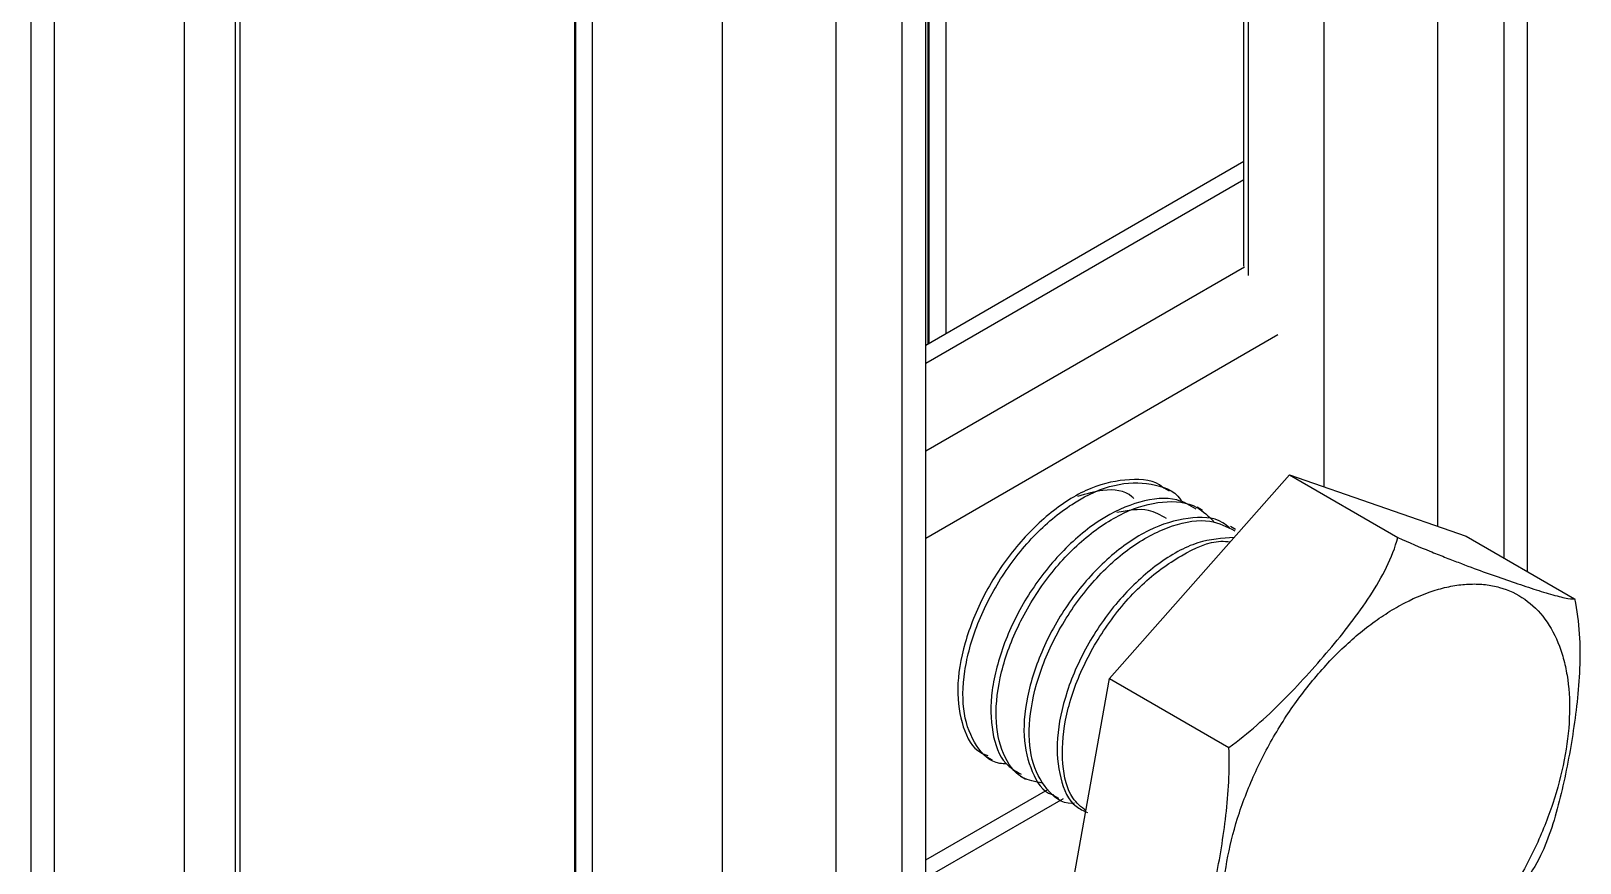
# Model space of a CAD drawing. Extents: x -976302 to -776254, y 5665 to 231437.
# Drawn here: x -791799.7 to -791508.5, y 91303.7 to 91460 of the extents above; entities that cross this region are included whole.
import ezdxf

# ---------------------------------------------------------------- set-up
doc = ezdxf.new("R2010")
doc.units = 0
doc.header["$LTSCALE"] = 1000
doc.header["$MEASUREMENT"] = 0
doc.layers.add('暖通', color=7, linetype='Continuous')

msp = doc.modelspace()

# ---------------------------------------------------------------- linework, layer by layer
at = {"layer": '暖通', "color": 7}
for p, q in [((-791631.03, 91401.17), (-791631.03, 91646.9)), ((-791631.03, 91401.17), (-791631.03, 91646.9)), ((-791630.9, 91645.36), (-791630.9, 91401.25)), ((-791630.9, 91645.36), (-791630.9, 91401.25)), ((-791627.65, 91403.12), (-791627.65, 91640.84)), ((-791627.65, 91403.12), (-791627.65, 91640.84)), ((-791799.71, 91586.44), (-791799.71, 90353.79)), ((-791799.71, 91586.44), (-791799.71, 90353.79)), ((-791518.31, 91358.42), (-791518.31, 91586.44)), ((-791518.31, 91358.42), (-791518.31, 91586.44)), ((-791571.66, 91415.82), (-791571.66, 91582.84)), ((-791571.66, 91415.82), (-791571.66, 91582.84)), ((-791570.77, 91414.07), (-791570.77, 91581.3)), ((-791570.77, 91414.07), (-791570.77, 91581.3)), ((-791795.29, 90347.63), (-791795.29, 91580.27)), ((-791795.29, 90347.63), (-791795.29, 91580.27)), ((-791522.73, 91360.97), (-791522.73, 91580.27)), ((-791522.73, 91360.97), (-791522.73, 91580.27)), ((-791556.54, 91374.31), (-791556.54, 91573.08)), ((-791556.54, 91374.31), (-791556.54, 91573.08)), ((-791535.19, 91366.92), (-791535.19, 91573.08)), ((-791535.19, 91366.92), (-791535.19, 91573.08)), ((-791770.87, 90333.53), (-791770.87, 91566.18)), ((-791770.87, 90333.53), (-791770.87, 91566.18)), ((-791761.25, 90331.74), (-791761.25, 91564.39)), ((-791761.25, 90331.74), (-791761.25, 91564.39)), ((-791760.37, 90331.58), (-791760.37, 91564.23)), ((-791760.37, 90331.58), (-791760.37, 91564.23)), ((-791697.48, 90295.27), (-791697.48, 91527.92)), ((-791697.48, 90295.27), (-791697.48, 91527.92)), ((-791697.35, 91526.38), (-791697.35, 90293.74)), ((-791697.35, 91526.38), (-791697.35, 90293.74)), ((-791694.11, 90289.22), (-791694.11, 91521.86)), ((-791694.11, 90289.22), (-791694.11, 91521.86)), ((-791631.46, 90288.47), (-791631.46, 91521.12)), ((-791631.46, 90288.47), (-791631.46, 91521.12)), ((-791635.88, 90282.31), (-791635.88, 91514.95)), ((-791635.88, 90282.31), (-791635.88, 91514.95)), ((-791669.69, 90275.12), (-791669.69, 91507.76)), ((-791669.69, 90275.12), (-791669.69, 91507.76)), ((-791648.34, 90275.12), (-791648.34, 91507.76)), ((-791648.34, 90275.12), (-791648.34, 91507.76)), ((-791571.66, 91435.45), (-791631.46, 91400.92)), ((-791571.66, 91435.45), (-791631.46, 91400.92)), ((-791571.66, 91432.04), (-791631.46, 91397.52)), ((-791571.66, 91432.04), (-791631.46, 91397.52)), ((-791631.46, 91381.09), (-791571.57, 91415.66)), ((-791631.46, 91381.09), (-791571.57, 91415.66)), ((-791565.25, 91402.88), (-791631.46, 91364.65)), ((-791565.25, 91402.88), (-791631.46, 91364.65)), ((-791596.91, 91338.3), (-791563.1, 91376.59)), ((-791596.91, 91338.3), (-791563.1, 91376.59)), ((-791563.11, 91376.58), (-791542.74, 91364.82)), ((-791563.11, 91376.58), (-791529.86, 91365.08)), ((-791563.11, 91376.58), (-791542.74, 91364.82)), ((-791563.11, 91376.58), (-791529.86, 91365.08)), ((-791585.67, 91373.52), (-791586.66, 91374.09)), ((-791585.67, 91373.52), (-791586.66, 91374.09)), ((-791579.44, 91369.92), (-791580.43, 91370.49)), ((-791579.44, 91369.92), (-791580.43, 91370.49)), ((-791573.22, 91366.33), (-791574.2, 91366.9)), ((-791573.22, 91366.33), (-791574.2, 91366.9)), ((-791529.86, 91365.08), (-791509.49, 91353.32)), ((-791529.86, 91365.08), (-791509.49, 91353.32)), ((-791605.33, 91291.23), (-791596.91, 91338.3)), ((-791605.33, 91291.23), (-791596.91, 91338.3)), ((-791596.91, 91338.3), (-791574.49, 91325.36)), ((-791596.91, 91338.3), (-791574.49, 91325.36)), ((-791619.96, 91323.59), (-791618.97, 91323.02)), ((-791619.96, 91323.59), (-791618.97, 91323.02)), ((-791613.73, 91319.99), (-791612.74, 91319.42)), ((-791613.73, 91319.99), (-791612.74, 91319.42)), ((-791631.46, 91304.25), (-791608.55, 91317.48)), ((-791631.46, 91304.25), (-791608.55, 91317.48)), ((-791631.46, 91300.85), (-791605.59, 91315.79)), ((-791631.46, 91300.85), (-791605.59, 91315.79)), ((-791607.51, 91316.4), (-791606.52, 91315.83)), ((-791607.51, 91316.4), (-791606.52, 91315.83))]:
    msp.add_line(p, q, dxfattribs=at)
for points, knots in [([(-791586.7, 91374.03), (-791586.77, 91374.1), (-791588.35, 91375.66), (-791593.09, 91376), (-791600.35, 91374.6), (-791608, 91369.88), (-791615.03, 91362.84), (-791620.73, 91354.19), (-791624.44, 91344.95), (-791625.9, 91336.14), (-791624.7, 91329.01), (-791622.49, 91324.76), (-791620.26, 91324.03), (-791619.81, 91323.88)], [0, 0, 0, 0, 0.004698, 0.112225, 0.219727, 0.327257, 0.434755, 0.542262, 0.649775, 0.757277, 0.864806, 0.972304, 1, 1, 1, 1]), ([(-791586.7, 91374.03), (-791586.77, 91374.1), (-791588.35, 91375.66), (-791593.09, 91376), (-791600.35, 91374.6), (-791608, 91369.88), (-791615.03, 91362.84), (-791620.73, 91354.19), (-791624.44, 91344.95), (-791625.9, 91336.14), (-791624.7, 91329.01), (-791622.49, 91324.76), (-791620.26, 91324.03), (-791619.81, 91323.88)], [0, 0, 0, 0, 0.004698, 0.112225, 0.219727, 0.327257, 0.434755, 0.542262, 0.649775, 0.757277, 0.864806, 0.972304, 1, 1, 1, 1]), ([(-791616.28, 91322.29), (-791616.72, 91322.3), (-791619.15, 91322.33), (-791622.21, 91325.46), (-791624.63, 91331.38), (-791624.52, 91339.52), (-791622.05, 91348.64), (-791617.32, 91357.73), (-791610.96, 91365.79), (-791603.53, 91371.78), (-791595.88, 91375.18), (-791589.03, 91375.19), (-791584.61, 91373.69), (-791583.31, 91371.57), (-791583.18, 91371.36)], [0, 0, 0, 0, 0.021072, 0.117952, 0.214813, 0.311683, 0.408551, 0.505409, 0.602291, 0.699152, 0.796038, 0.892896, 0.989761, 1, 1, 1, 1]), ([(-791616.28, 91322.29), (-791616.72, 91322.3), (-791619.15, 91322.33), (-791622.21, 91325.46), (-791624.63, 91331.38), (-791624.52, 91339.52), (-791622.05, 91348.64), (-791617.32, 91357.73), (-791610.96, 91365.79), (-791603.53, 91371.78), (-791595.88, 91375.18), (-791589.03, 91375.19), (-791584.61, 91373.69), (-791583.31, 91371.57), (-791583.18, 91371.36)], [0, 0, 0, 0, 0.021072, 0.117952, 0.214813, 0.311683, 0.408551, 0.505409, 0.602291, 0.699152, 0.796038, 0.892896, 0.989761, 1, 1, 1, 1]), ([(-791592.36, 91372.17), (-791592.47, 91372.27), (-791593.91, 91373.65), (-791597.62, 91374.09), (-791601.32, 91372.99), (-791602.92, 91372.52)], [0, 0, 0, 0, 0.046072, 0.587529, 1, 1, 1, 1]), ([(-791592.36, 91372.17), (-791592.47, 91372.27), (-791593.91, 91373.65), (-791597.62, 91374.09), (-791601.32, 91372.99), (-791602.92, 91372.52)], [0, 0, 0, 0, 0.046072, 0.587529, 1, 1, 1, 1]), ([(-791580.61, 91370.15), (-791581.79, 91370.84), (-791584.76, 91372.6), (-791591.19, 91371.9), (-791598.79, 91368.49), (-791606.14, 91362.26), (-791612.47, 91354.15), (-791617, 91345), (-791619.4, 91335.9), (-791619.23, 91327.99), (-791617.22, 91322.41), (-791614.57, 91320.91), (-791613.53, 91320.32)], [0, 0, 0, 0, 0.069884, 0.177358, 0.284837, 0.392322, 0.49979, 0.607289, 0.714761, 0.822259, 0.929728, 1, 1, 1, 1]), ([(-791580.61, 91370.15), (-791581.79, 91370.84), (-791584.76, 91372.6), (-791591.19, 91371.9), (-791598.79, 91368.49), (-791606.14, 91362.26), (-791612.47, 91354.15), (-791617, 91345), (-791619.4, 91335.9), (-791619.23, 91327.99), (-791617.22, 91322.41), (-791614.57, 91320.91), (-791613.53, 91320.32)], [0, 0, 0, 0, 0.069884, 0.177358, 0.284837, 0.392322, 0.49979, 0.607289, 0.714761, 0.822259, 0.929728, 1, 1, 1, 1]), ([(-791609.58, 91318.68), (-791610.88, 91318.91), (-791614.05, 91319.49), (-791617.23, 91323.91), (-791618.64, 91330.8), (-791617.61, 91339.46), (-791614.19, 91348.7), (-791608.75, 91357.5), (-791601.88, 91364.84), (-791594.24, 91369.88), (-791586.86, 91371.95), (-791580.81, 91371.31), (-791578.3, 91368.8), (-791577.3, 91367.81)], [0, 0, 0, 0, 0.066628, 0.163255, 0.259862, 0.356496, 0.453098, 0.549713, 0.646327, 0.742935, 0.839562, 0.936166, 1, 1, 1, 1]), ([(-791609.58, 91318.68), (-791610.88, 91318.91), (-791614.05, 91319.49), (-791617.23, 91323.91), (-791618.64, 91330.8), (-791617.61, 91339.46), (-791614.19, 91348.7), (-791608.75, 91357.5), (-791601.88, 91364.84), (-791594.24, 91369.88), (-791586.86, 91371.95), (-791580.81, 91371.31), (-791578.3, 91368.8), (-791577.3, 91367.81)], [0, 0, 0, 0, 0.066628, 0.163255, 0.259862, 0.356496, 0.453098, 0.549713, 0.646327, 0.742935, 0.839562, 0.936166, 1, 1, 1, 1]), ([(-791574.38, 91366.62), (-791574.79, 91366.97), (-791576.81, 91368.69), (-791582.09, 91368.78), (-791589.53, 91366.65), (-791597.1, 91361.38), (-791603.92, 91353.94), (-791609.24, 91345.06), (-791612.49, 91335.84), (-791613.43, 91327.24), (-791611.69, 91320.63), (-791609.48, 91316.95), (-791607.56, 91316.49), (-791607.48, 91316.47)], [0, 0, 0, 0, 0.027285, 0.134803, 0.242305, 0.349838, 0.457336, 0.564853, 0.672359, 0.779865, 0.887382, 0.99488, 1, 1, 1, 1]), ([(-791574.38, 91366.62), (-791574.79, 91366.97), (-791576.81, 91368.69), (-791582.09, 91368.78), (-791589.53, 91366.65), (-791597.1, 91361.38), (-791603.92, 91353.94), (-791609.24, 91345.06), (-791612.49, 91335.84), (-791613.43, 91327.24), (-791611.69, 91320.63), (-791609.48, 91316.95), (-791607.56, 91316.49), (-791607.48, 91316.47)], [0, 0, 0, 0, 0.027285, 0.134803, 0.242305, 0.349838, 0.457336, 0.564853, 0.672359, 0.779865, 0.887382, 0.99488, 1, 1, 1, 1]), ([(-791603.51, 91314.87), (-791603.67, 91314.86), (-791605.88, 91314.71), (-791608.96, 91317.35), (-791611.89, 91322.7), (-791612.28, 91330.5), (-791610.32, 91339.5), (-791606.02, 91348.68), (-791599.96, 91357.03), (-791592.67, 91363.56), (-791585.06, 91367.43), (-791578.22, 91368.52), (-791574.84, 91366.83), (-791573.34, 91366.08)], [0, 0, 0, 0, 0.007719, 0.109017, 0.210311, 0.311601, 0.412909, 0.514194, 0.615507, 0.716795, 0.8181, 0.91939, 1, 1, 1, 1]), ([(-791603.51, 91314.87), (-791603.67, 91314.86), (-791605.88, 91314.71), (-791608.96, 91317.35), (-791611.89, 91322.7), (-791612.28, 91330.5), (-791610.32, 91339.5), (-791606.02, 91348.68), (-791599.96, 91357.03), (-791592.67, 91363.56), (-791585.06, 91367.43), (-791578.22, 91368.52), (-791574.84, 91366.83), (-791573.34, 91366.08)], [0, 0, 0, 0, 0.007719, 0.109017, 0.210311, 0.311601, 0.412909, 0.514194, 0.615507, 0.716795, 0.8181, 0.91939, 1, 1, 1, 1]), ([(-791586.22, 91368.39), (-791587.3, 91369.02), (-791589.93, 91370.56), (-791593.45, 91369.89), (-791595.54, 91369.49)], [0, 0, 0, 0, 0.4092611, 1, 1, 1, 1]), ([(-791586.22, 91368.39), (-791587.3, 91369.02), (-791589.93, 91370.56), (-791593.45, 91369.89), (-791595.54, 91369.49)], [0, 0, 0, 0, 0.4092611, 1, 1, 1, 1]), ([(-791573.49, 91364.82), (-791575.74, 91364.68), (-791580.33, 91364.4), (-791587.95, 91360.13), (-791595.12, 91353.51), (-791601.14, 91345.08), (-791605.24, 91335.86), (-791607.14, 91326.9), (-791606.42, 91319.38), (-791604.27, 91314.54), (-791601.82, 91313.49), (-791601.07, 91313.17)], [0, 0, 0, 0, 0.114407, 0.233411, 0.352397, 0.471379, 0.590384, 0.709367, 0.828387, 0.947365, 1, 1, 1, 1]), ([(-791573.49, 91364.82), (-791575.74, 91364.68), (-791580.33, 91364.4), (-791587.95, 91360.13), (-791595.12, 91353.51), (-791601.14, 91345.08), (-791605.24, 91335.86), (-791607.14, 91326.9), (-791606.42, 91319.38), (-791604.27, 91314.54), (-791601.82, 91313.49), (-791601.07, 91313.17)], [0, 0, 0, 0, 0.114407, 0.233411, 0.352397, 0.471379, 0.590384, 0.709367, 0.828387, 0.947365, 1, 1, 1, 1]), ([(-791574.49, 91325.36), (-791572.64, 91326.68), (-791570.91, 91328.08), (-791567.59, 91331), (-791566, 91332.51), (-791562.91, 91335.6), (-791561.41, 91337.18), (-791558.48, 91340.39), (-791557.04, 91342.03), (-791554.25, 91345.33), (-791552.9, 91347), (-791550.31, 91350.38), (-791549.07, 91352.1), (-791546.78, 91355.62), (-791545.72, 91357.43), (-791543.94, 91361.09), (-791543.21, 91362.94), (-791542.73, 91364.83)], [0, 0, 0, 0, 0.125, 0.125, 0.25, 0.25, 0.375, 0.375, 0.5, 0.5, 0.625, 0.625, 0.75, 0.75, 0.875, 0.875, 1, 1, 1, 1]), ([(-791574.49, 91325.36), (-791572.64, 91326.68), (-791570.91, 91328.08), (-791567.59, 91331), (-791566, 91332.51), (-791562.91, 91335.6), (-791561.41, 91337.18), (-791558.48, 91340.39), (-791557.04, 91342.03), (-791554.25, 91345.33), (-791552.9, 91347), (-791550.31, 91350.38), (-791549.07, 91352.1), (-791546.78, 91355.62), (-791545.72, 91357.43), (-791543.94, 91361.09), (-791543.21, 91362.94), (-791542.73, 91364.83)], [0, 0, 0, 0, 0.125, 0.125, 0.25, 0.25, 0.375, 0.375, 0.5, 0.5, 0.625, 0.625, 0.75, 0.75, 0.875, 0.875, 1, 1, 1, 1]), ([(-791601.35, 91313.47), (-791602.25, 91314.19), (-791604.6, 91316.06), (-791606.04, 91322.07), (-791605.59, 91330.34), (-791602.65, 91339.58), (-791597.58, 91348.52), (-791590.95, 91356.33), (-791583.47, 91361.69), (-791577.59, 91364.35), (-791574.79, 91364.07), (-791574.21, 91364.01)], [0, 0, 0, 0, 0.078363, 0.205173, 0.332008, 0.458819, 0.58563, 0.712461, 0.839271, 0.96612, 1, 1, 1, 1]), ([(-791601.35, 91313.47), (-791602.25, 91314.19), (-791604.6, 91316.06), (-791606.04, 91322.07), (-791605.59, 91330.34), (-791602.65, 91339.58), (-791597.58, 91348.52), (-791590.95, 91356.33), (-791583.47, 91361.69), (-791577.59, 91364.35), (-791574.79, 91364.07), (-791574.21, 91364.01)], [0, 0, 0, 0, 0.078363, 0.205173, 0.332008, 0.458819, 0.58563, 0.712461, 0.839271, 0.96612, 1, 1, 1, 1]), ([(-791542.73, 91364.82), (-791540.57, 91363.86), (-791538.58, 91363.02), (-791535.75, 91361.86), (-791534.83, 91361.5), (-791533.06, 91360.8), (-791532.21, 91360.47), (-791529.72, 91359.52), (-791528.15, 91358.94), (-791525.13, 91357.84), (-791523.67, 91357.33), (-791520.84, 91356.35), (-791519.47, 91355.89), (-791516.83, 91355.02), (-791515.57, 91354.62), (-791513.27, 91353.94), (-791512.23, 91353.67), (-791510.52, 91353.31), (-791509.84, 91353.23), (-791509.49, 91353.31)], [0, 0, 0, 0, 0.125, 0.125, 0.1875, 0.1875, 0.25, 0.25, 0.375, 0.375, 0.5, 0.5, 0.625, 0.625, 0.75, 0.75, 0.875, 0.875, 1, 1, 1, 1]), ([(-791542.73, 91364.82), (-791540.57, 91363.86), (-791538.58, 91363.02), (-791535.75, 91361.86), (-791534.83, 91361.5), (-791533.06, 91360.8), (-791532.21, 91360.47), (-791529.72, 91359.52), (-791528.15, 91358.94), (-791525.13, 91357.84), (-791523.67, 91357.33), (-791520.84, 91356.35), (-791519.47, 91355.89), (-791516.83, 91355.02), (-791515.57, 91354.62), (-791513.27, 91353.94), (-791512.23, 91353.67), (-791510.52, 91353.31), (-791509.84, 91353.23), (-791509.49, 91353.31)], [0, 0, 0, 0, 0.125, 0.125, 0.1875, 0.1875, 0.25, 0.25, 0.375, 0.375, 0.5, 0.5, 0.625, 0.625, 0.75, 0.75, 0.875, 0.875, 1, 1, 1, 1]), ([(-791510.47, 91330.9), (-791510.36, 91333.45), (-791510.47, 91335.84), (-791510.93, 91339.22), (-791511.14, 91340.3), (-791511.65, 91342.4), (-791511.97, 91343.42), (-791513.05, 91346.28), (-791513.95, 91347.98), (-791516.14, 91350.94), (-791517.43, 91352.21), (-791520.28, 91354.21), (-791521.86, 91354.95), (-791524.44, 91355.68), (-791525.34, 91355.85), (-791527.17, 91356.06), (-791529.04, 91356.14), (-791531, 91355.95), (-791533.01, 91355.63), (-791534.04, 91355.39), (-791537.16, 91354.5), (-791539.27, 91353.65), (-791542.45, 91351.99), (-791543.52, 91351.38), (-791545.67, 91350.02), (-791546.74, 91349.28), (-791549.9, 91346.92), (-791551.96, 91345.14), (-791554.98, 91342.15), (-791555.98, 91341.1), (-791557.92, 91338.92), (-791558.86, 91337.8), (-791561.6, 91334.33), (-791563.31, 91331.89), (-791566.5, 91326.71), (-791567.94, 91324.06), (-791569.84, 91320.01), (-791570.43, 91318.64), (-791571.53, 91315.89), (-791572.05, 91314.49), (-791573.42, 91310.35), (-791574.14, 91307.63), (-791575.18, 91302.26), (-791575.5, 91299.59), (-791575.72, 91294.56), (-791575.62, 91292.16), (-791575.15, 91288.76), (-791574.94, 91287.66), (-791574.43, 91285.56), (-791573.81, 91283.57), (-791573, 91281.76), (-791572.09, 91280.06), (-791571.59, 91279.25), (-791569.94, 91277.01), (-791568.67, 91275.77), (-791566.53, 91274.27), (-791565.78, 91273.83), (-791564.19, 91273.08), (-791563.36, 91272.77), (-791560.79, 91272.05), (-791558.97, 91271.83), (-791556.08, 91271.91), (-791555.08, 91272.01), (-791553.07, 91272.34), (-791552.05, 91272.57), (-791548.96, 91273.45), (-791546.85, 91274.3), (-791542.56, 91276.52), (-791540.42, 91277.88), (-791537.27, 91280.23), (-791536.22, 91281.07), (-791534.15, 91282.86), (-791533.11, 91283.82), (-791530.09, 91286.81), (-791528.17, 91288.96), (-791524.51, 91293.59), (-791522.76, 91296.09), (-791519.6, 91301.21), (-791518.17, 91303.85), (-791516.25, 91307.93), (-791515.65, 91309.32), (-791514.55, 91312.07), (-791514.04, 91313.44), (-791512.68, 91317.55), (-791511.95, 91320.3), (-791510.89, 91325.72), (-791510.58, 91328.35), (-791510.47, 91330.9)], [0, 0, 0, 0, 0.03125, 0.03125, 0.046875, 0.046875, 0.0625, 0.0625, 0.09375, 0.09375, 0.125, 0.125, 0.15625, 0.15625, 0.171875, 0.171875, 0.1875, 0.203125, 0.203125, 0.21875, 0.21875, 0.25, 0.25, 0.265625, 0.265625, 0.28125, 0.28125, 0.3125, 0.3125, 0.328125, 0.328125, 0.34375, 0.34375, 0.375, 0.375, 0.40625, 0.40625, 0.421875, 0.421875, 0.4375, 0.4375, 0.46875, 0.46875, 0.5, 0.5, 0.53125, 0.53125, 0.546875, 0.546875, 0.5625, 0.578125, 0.578125, 0.59375, 0.59375, 0.625, 0.625, 0.640625, 0.640625, 0.65625, 0.65625, 0.6875, 0.6875, 0.703125, 0.703125, 0.71875, 0.71875, 0.75, 0.75, 0.78125, 0.78125, 0.796875, 0.796875, 0.8125, 0.8125, 0.84375, 0.84375, 0.875, 0.875, 0.90625, 0.90625, 0.921875, 0.921875, 0.9375, 0.9375, 0.96875, 0.96875, 1, 1, 1, 1]), ([(-791510.47, 91330.9), (-791510.36, 91333.45), (-791510.47, 91335.84), (-791510.93, 91339.22), (-791511.14, 91340.3), (-791511.65, 91342.4), (-791511.97, 91343.42), (-791513.05, 91346.28), (-791513.95, 91347.98), (-791516.14, 91350.94), (-791517.43, 91352.21), (-791520.28, 91354.21), (-791521.86, 91354.95), (-791524.44, 91355.68), (-791525.34, 91355.85), (-791527.17, 91356.06), (-791529.04, 91356.14), (-791531, 91355.95), (-791533.01, 91355.63), (-791534.04, 91355.39), (-791537.16, 91354.5), (-791539.27, 91353.65), (-791542.45, 91351.99), (-791543.52, 91351.38), (-791545.67, 91350.02), (-791546.74, 91349.28), (-791549.9, 91346.92), (-791551.96, 91345.14), (-791554.98, 91342.15), (-791555.98, 91341.1), (-791557.92, 91338.92), (-791558.86, 91337.8), (-791561.6, 91334.33), (-791563.31, 91331.89), (-791566.5, 91326.71), (-791567.94, 91324.06), (-791569.84, 91320.01), (-791570.43, 91318.64), (-791571.53, 91315.89), (-791572.05, 91314.49), (-791573.42, 91310.35), (-791574.14, 91307.63), (-791575.18, 91302.26), (-791575.5, 91299.59), (-791575.72, 91294.56), (-791575.62, 91292.16), (-791575.15, 91288.76), (-791574.94, 91287.66), (-791574.43, 91285.56), (-791573.81, 91283.57), (-791573, 91281.76), (-791572.09, 91280.06), (-791571.59, 91279.25), (-791569.94, 91277.01), (-791568.67, 91275.77), (-791566.53, 91274.27), (-791565.78, 91273.83), (-791564.19, 91273.08), (-791563.36, 91272.77), (-791560.79, 91272.05), (-791558.97, 91271.83), (-791556.08, 91271.91), (-791555.08, 91272.01), (-791553.07, 91272.34), (-791552.05, 91272.57), (-791548.96, 91273.45), (-791546.85, 91274.3), (-791542.56, 91276.52), (-791540.42, 91277.88), (-791537.27, 91280.23), (-791536.22, 91281.07), (-791534.15, 91282.86), (-791533.11, 91283.82), (-791530.09, 91286.81), (-791528.17, 91288.96), (-791524.51, 91293.59), (-791522.76, 91296.09), (-791519.6, 91301.21), (-791518.17, 91303.85), (-791516.25, 91307.93), (-791515.65, 91309.32), (-791514.55, 91312.07), (-791514.04, 91313.44), (-791512.68, 91317.55), (-791511.95, 91320.3), (-791510.89, 91325.72), (-791510.58, 91328.35), (-791510.47, 91330.9)], [0, 0, 0, 0, 0.03125, 0.03125, 0.046875, 0.046875, 0.0625, 0.0625, 0.09375, 0.09375, 0.125, 0.125, 0.15625, 0.15625, 0.171875, 0.171875, 0.1875, 0.203125, 0.203125, 0.21875, 0.21875, 0.25, 0.25, 0.265625, 0.265625, 0.28125, 0.28125, 0.3125, 0.3125, 0.328125, 0.328125, 0.34375, 0.34375, 0.375, 0.375, 0.40625, 0.40625, 0.421875, 0.421875, 0.4375, 0.4375, 0.46875, 0.46875, 0.5, 0.5, 0.53125, 0.53125, 0.546875, 0.546875, 0.5625, 0.578125, 0.578125, 0.59375, 0.59375, 0.625, 0.625, 0.640625, 0.640625, 0.65625, 0.65625, 0.6875, 0.6875, 0.703125, 0.703125, 0.71875, 0.71875, 0.75, 0.75, 0.78125, 0.78125, 0.796875, 0.796875, 0.8125, 0.8125, 0.84375, 0.84375, 0.875, 0.875, 0.90625, 0.90625, 0.921875, 0.921875, 0.9375, 0.9375, 0.96875, 0.96875, 1, 1, 1, 1]), ([(-791509.49, 91353.33), (-791509.01, 91351.1), (-791508.74, 91348.89), (-791508.46, 91344.51), (-791508.46, 91342.32), (-791508.63, 91338.06), (-791508.8, 91335.98), (-791509.25, 91331.86), (-791509.52, 91329.83), (-791510.15, 91325.81), (-791510.5, 91323.82), (-791511.28, 91319.88), (-791511.7, 91317.92), (-791512.65, 91314.07), (-791513.18, 91312.17), (-791514.38, 91308.51), (-791515.06, 91306.74), (-791515.86, 91305.07)], [0, 0, 0, 0, 0.125, 0.125, 0.25, 0.25, 0.375, 0.375, 0.5, 0.5, 0.625, 0.625, 0.75, 0.75, 0.875, 0.875, 1, 1, 1, 1]), ([(-791509.49, 91353.33), (-791509.01, 91351.1), (-791508.74, 91348.89), (-791508.46, 91344.51), (-791508.46, 91342.32), (-791508.63, 91338.06), (-791508.8, 91335.98), (-791509.25, 91331.86), (-791509.52, 91329.83), (-791510.15, 91325.81), (-791510.5, 91323.82), (-791511.28, 91319.88), (-791511.7, 91317.92), (-791512.65, 91314.07), (-791513.18, 91312.17), (-791514.38, 91308.51), (-791515.06, 91306.74), (-791515.86, 91305.07)], [0, 0, 0, 0, 0.125, 0.125, 0.25, 0.25, 0.375, 0.375, 0.5, 0.5, 0.625, 0.625, 0.75, 0.75, 0.875, 0.875, 1, 1, 1, 1]), ([(-791584.96, 91279.48), (-791583.85, 91280.79), (-791582.92, 91282.3), (-791581.27, 91285.57), (-791580.56, 91287.34), (-791579.31, 91290.98), (-791578.78, 91292.86), (-791577.81, 91296.67), (-791577.37, 91298.61), (-791576.58, 91302.53), (-791576.22, 91304.52), (-791575.57, 91308.53), (-791575.28, 91310.56), (-791574.81, 91314.69), (-791574.62, 91316.78), (-791574.41, 91321.02), (-791574.39, 91323.17), (-791574.49, 91325.36)], [0, 0, 0, 0, 0.125, 0.125, 0.25, 0.25, 0.375, 0.375, 0.5, 0.5, 0.625, 0.625, 0.75, 0.75, 0.875, 0.875, 1, 1, 1, 1]), ([(-791584.96, 91279.48), (-791583.85, 91280.79), (-791582.92, 91282.3), (-791581.27, 91285.57), (-791580.56, 91287.34), (-791579.31, 91290.98), (-791578.78, 91292.86), (-791577.81, 91296.67), (-791577.37, 91298.61), (-791576.58, 91302.53), (-791576.22, 91304.52), (-791575.57, 91308.53), (-791575.28, 91310.56), (-791574.81, 91314.69), (-791574.62, 91316.78), (-791574.41, 91321.02), (-791574.39, 91323.17), (-791574.49, 91325.36)], [0, 0, 0, 0, 0.125, 0.125, 0.25, 0.25, 0.375, 0.375, 0.5, 0.5, 0.625, 0.625, 0.75, 0.75, 0.875, 0.875, 1, 1, 1, 1]), ([(-791515.86, 91305.07), (-791516.8, 91303.23), (-791517.88, 91301.45), (-791520.21, 91297.96), (-791521.46, 91296.25), (-791524.08, 91292.89), (-791525.44, 91291.23), (-791528.24, 91287.94), (-791529.68, 91286.32), (-791532.64, 91283.11), (-791534.15, 91281.53), (-791537.27, 91278.45), (-791538.88, 91276.95), (-791542.24, 91274.06), (-791544.01, 91272.66), (-791547.72, 91270.1), (-791549.65, 91268.95), (-791551.7, 91267.97)], [0, 0, 0, 0, 0.125, 0.125, 0.25, 0.25, 0.375, 0.375, 0.5, 0.5, 0.625, 0.625, 0.75, 0.75, 0.875, 0.875, 1, 1, 1, 1]), ([(-791515.86, 91305.07), (-791516.8, 91303.23), (-791517.88, 91301.45), (-791520.21, 91297.96), (-791521.46, 91296.25), (-791524.08, 91292.89), (-791525.44, 91291.23), (-791528.24, 91287.94), (-791529.68, 91286.32), (-791532.64, 91283.11), (-791534.15, 91281.53), (-791537.27, 91278.45), (-791538.88, 91276.95), (-791542.24, 91274.06), (-791544.01, 91272.66), (-791547.72, 91270.1), (-791549.65, 91268.95), (-791551.7, 91267.97)], [0, 0, 0, 0, 0.125, 0.125, 0.25, 0.25, 0.375, 0.375, 0.5, 0.5, 0.625, 0.625, 0.75, 0.75, 0.875, 0.875, 1, 1, 1, 1])]:
    msp.add_open_spline(points, degree=3, knots=knots, dxfattribs=at)

doc.saveas('drawing.dxf')
